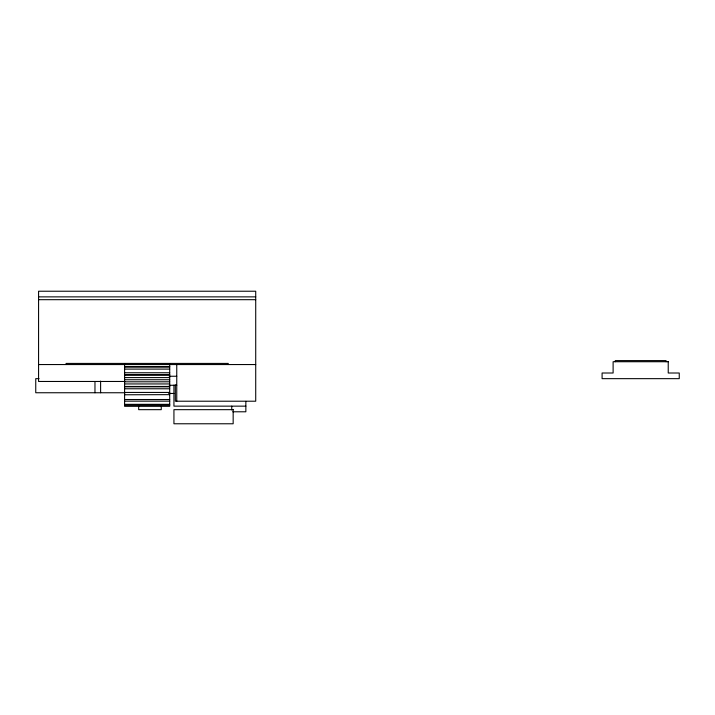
<?xml version="1.0" encoding="UTF-8"?>
<svg xmlns="http://www.w3.org/2000/svg" width="715" height="715" viewBox="0 0 715 715"><rect width="100%" height="100%" fill="white"/><g stroke="black" fill="none" stroke-linecap="round" stroke-linejoin="round"><path stroke-width="1.07" d="M38.574 296.868L255.72 296.868M38.574 299.683L255.72 299.683M38.574 364.552L255.72 364.552M124.589 366.75L169.705 366.75M124.589 366.884L169.705 366.884M124.589 369.101L169.705 369.101M124.589 372.756L169.705 372.756M124.589 374.705L169.705 374.705M124.589 375.071L169.705 375.071M169.241 376.251L176.757 376.251M124.589 377.592L169.705 377.592M39.039 378.655L35.75 378.655L35.75 392.75L125.116 392.75M124.589 379.737L169.705 379.737M125.071 381.47L38.574 381.47L38.574 291.228L255.72 291.228L255.72 401.213L175.345 401.213L175.345 384.759M124.589 381.801L169.705 381.801M124.589 383.946L169.705 383.946M169.241 385.278L176.757 385.278M124.589 386.457L169.705 386.457M124.589 386.833L169.705 386.833M124.589 388.772L169.705 388.772M124.589 392.437L169.705 392.437M168.651 393.456L173.933 393.456M124.589 394.778L169.705 394.644M124.589 399.515L169.705 399.515M124.589 401.16L169.705 401.16M124.589 404.332L169.705 404.332M124.589 405.208L169.705 405.208M245.853 406.147L173.933 406.147L173.933 385.117M232.831 411.786L245.853 411.786L245.853 401.383M666.049 361.727L666.049 360.601L615.284 360.601L615.284 361.727M231.749 406.147L231.749 409.909M228.228 364.552L228.228 363.426L66.066 363.426L66.066 364.552M176.757 364.552L176.757 401.213M169.705 363.908L169.705 406.317L124.589 406.317L124.589 363.908M161.25 405.646L161.25 409.668L138.683 409.668L138.683 405.646M100.609 381.122L100.609 392.75M94.97 381.56L94.97 392.75M668.23 361.727L613.113 361.727L613.113 373.007L602.093 373.007L602.093 378.655L679.25 378.655L679.25 373.007L668.23 373.007L668.23 361.727M233.162 409.668L173.933 409.668L173.933 423.772L233.162 423.772L233.162 409.668"/></g></svg>
